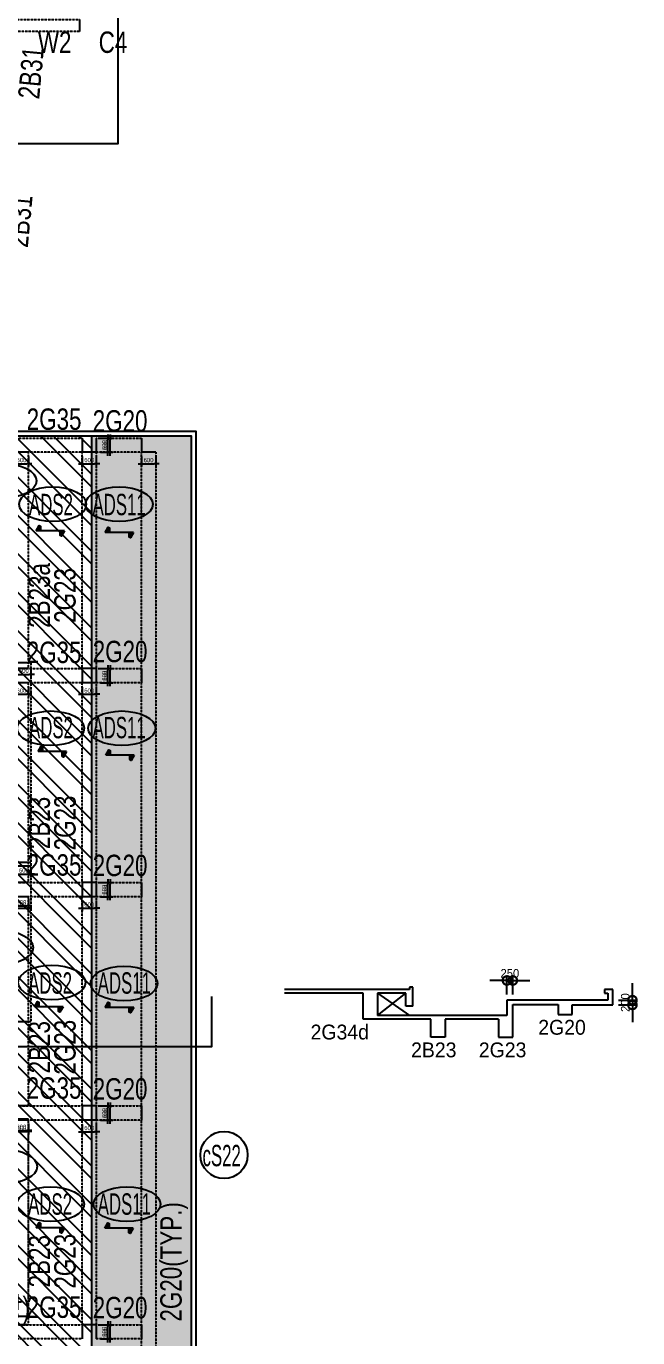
# Model space of a CAD drawing. Header units: millimetres. Extents: x -91198 to 200029, y -144 to 153500.
# Drawn here: x 174306 to 200029, y 52255 to 107427 of the extents above; entities that cross this region are included whole.
import ezdxf
from ezdxf.enums import TextEntityAlignment as Align

# ---------------------------------------------------------------- set-up
doc = ezdxf.new("R2010")
doc.units = ezdxf.units.MM
doc.linetypes.add('HID', pattern=[2.3, 1.5, -0.8])
doc.layers.get('Defpoints').update_dxf_attribs({"color": 159})
for name, color, linetype in [('^DECK', 130, 'Continuous'), ('A-HAT', 251, 'Continuous'), ('BEAM-TEXT', 4, 'Continuous'), ('COLUMN-TEXT', 2, 'Continuous'), ('DECK-PL', 4, 'Continuous'), ('DECK-SLAB', 4, 'Continuous'), ('GIRDER-TEXT', 7, 'Continuous'), ('TXT-SLAB', 6, 'Continuous'), ('WALL-TEXT', 6, 'Continuous'), ('보(beam)', 4, 'HID'), ('보(girder)', 7, 'HID'), ('슬래브라인', 7, 'Continuous')]:
    doc.layers.add(name, color=color, linetype=linetype)
doc.layers.add('NOPLOT', color=191, linetype='Continuous', plot=False)
doc.styles.add('Gdim', font='', dxfattribs={"width": 0.9})
doc.styles.add('Gtx', font='')
doc.styles.get('Gdim').set_extended_font_data('Dotum')
doc.styles.get('Gtx').set_extended_font_data('Dotum')
doc.dimstyles.new('Gdim200', dxfattribs={"dimscale": 200, "dimtxt": 3, "dimasz": 1.2, "dimexe": 2, "dimexo": 3, "dimgap": 1, "dimtad": 1, "dimdsep": 46, "dimlunit": 6, "dimtxsty": 'Gdim', "dimblk1": '_CIDOT', "dimblk2": '_CIDOT', "dimsah": 1, "dimcen": 2.5, "dimdle": 2, "dimclrd": 1, "dimclre": 1, "dimclrt": 3, "dimazin": 2, "dimtfac": 1, "dimtix": 1, "dimtmove": 2, "dimatfit": 3, "dimldrblk": '_CIDOT', "dimfxl": 2, "dimtolj": 1, "dimtzin": 0, "dimarcsym": 0})
doc.dimstyles.new('Gdim300', dxfattribs={"dimscale": 300, "dimtxt": 3, "dimasz": 6, "dimexe": 1.5, "dimexo": 2, "dimgap": 1, "dimtad": 1, "dimdec": 0, "dimzin": 0, "dimdsep": 46, "dimlunit": 6, "dimtxsty": 'Gtx', "dimblk": 'DOTSMALL', "dimblk1": 'DOTSMALL', "dimblk2": 'DOTSMALL', "dimcen": 1.5, "dimdle": 1.5, "dimclrd": 1, "dimclre": 1, "dimclrt": 256, "dimazin": 0, "dimtfac": 1, "dimtdec": 0, "dimtix": 1, "dimtmove": 2, "dimatfit": 3, "dimldrblk": 'DOTSMALL', "dimfxl": 1, "dimtolj": 1, "dimtzin": 0, "dimlwd": -1, "dimlwe": -1, "dimarcsym": 0})

# ---------------------------------------------------------------- blocks, each defined once
blk = doc.blocks.new('_CIDOT')
at = {"color": 0, "linetype": 'ByBlock'}
blk.add_line((2, 0), (-1, 0), dxfattribs=at)
at = {"color": 0, "linetype": 'ByBlock', "const_width": 0.5}
blk.add_lwpolyline([(-0.25, 0, 1), (0.25, 0, 1)], format="xyb", close=True, dxfattribs=at)
blk = doc.blocks.new('*D1475')
at = {"layer": 'Defpoints', "color": 155, "lineweight": -2, "transparency": 16777216}
for p, q in [((-1725, 650), (-1305, 650)), ((-1425, 222), (-1425, 578)), ((-1725, 150), (-1305, 150))]:
    blk.add_line(p, q, dxfattribs=at)
at = {"layer": 'Defpoints', "color": 0, "transparency": 16777216}
for p in [(-1905, 650), (-1425, 650), (-1905, 150)]:
    blk.add_point(p, dxfattribs=at)
at = {"layer": 'Defpoints', "color": 155, "lineweight": -2, "transparency": 16777216, "xscale": 71.99999999999994, "yscale": 71.99999999999994, "zscale": 71.99999999999994}
for p, rotation in [((-1425, 650), 90), ((-1425, 150), 270)]:
    blk.add_blockref('_CIDOT', p, dxfattribs=dict(at, rotation=rotation))
at = {"layer": 'Defpoints', "color": 3, "transparency": 16777216, "insert": (-1576, 400), "char_height": 180, "attachment_point": 5, "rotation": 90, "style": 'Gdim'}
blk.add_mtext('\\A1;{\\C155;500}', dxfattribs=at)
blk = doc.blocks.new('*D1529')
at = {"layer": 'Defpoints', "color": 155, "lineweight": -2, "transparency": 16777216}
for p, q in [((-1725, 700), (-1305, 700)), ((-1425, 172), (-1425, 628)), ((-1725, 100), (-1305, 100))]:
    blk.add_line(p, q, dxfattribs=at)
at = {"layer": 'Defpoints', "color": 0, "transparency": 16777216}
for p in [(-1905, 700), (-1425, 700), (-1905, 100)]:
    blk.add_point(p, dxfattribs=at)
at = {"layer": 'Defpoints', "color": 155, "lineweight": -2, "transparency": 16777216, "xscale": 71.99999999999994, "yscale": 71.99999999999994, "zscale": 71.99999999999994}
for p, rotation in [((-1425, 700), 90), ((-1425, 100), 270)]:
    blk.add_blockref('_CIDOT', p, dxfattribs=dict(at, rotation=rotation))
at = {"layer": 'Defpoints', "color": 3, "transparency": 16777216, "insert": (-1576, 400), "char_height": 180, "attachment_point": 5, "rotation": 90, "style": 'Gdim'}
blk.add_mtext('\\A1;{\\C155;600}', dxfattribs=at)
blk = doc.blocks.new('*D1527')
at = {"layer": 'Defpoints', "color": 155, "lineweight": -2, "transparency": 16777216}
for p, q in [((-1725, 700), (-1305, 700)), ((-1425, 172), (-1425, 628)), ((-1725, 100), (-1305, 100))]:
    blk.add_line(p, q, dxfattribs=at)
at = {"layer": 'Defpoints', "color": 0, "transparency": 16777216}
for p in [(-1905, 700), (-1425, 700), (-1905, 100)]:
    blk.add_point(p, dxfattribs=at)
at = {"layer": 'Defpoints', "color": 155, "lineweight": -2, "transparency": 16777216, "xscale": 71.99999999999994, "yscale": 71.99999999999994, "zscale": 71.99999999999994}
for p, rotation in [((-1425, 700), 90), ((-1425, 100), 270)]:
    blk.add_blockref('_CIDOT', p, dxfattribs=dict(at, rotation=rotation))
at = {"layer": 'Defpoints', "color": 3, "transparency": 16777216, "insert": (-1576, 400), "char_height": 180, "attachment_point": 5, "rotation": 90, "style": 'Gdim'}
blk.add_mtext('\\A1;{\\C155;600}', dxfattribs=at)
blk = doc.blocks.new('*D1537')
at = {"layer": 'Defpoints', "color": 155, "lineweight": -2, "transparency": 16777216}
for p, q in [((-1725, 700), (-1305, 700)), ((-1425, 172), (-1425, 628)), ((-1725, 100), (-1305, 100))]:
    blk.add_line(p, q, dxfattribs=at)
at = {"layer": 'Defpoints', "color": 0, "transparency": 16777216}
for p in [(-1905, 700), (-1425, 700), (-1905, 100)]:
    blk.add_point(p, dxfattribs=at)
at = {"layer": 'Defpoints', "color": 155, "lineweight": -2, "transparency": 16777216, "xscale": 71.99999999999994, "yscale": 71.99999999999994, "zscale": 71.99999999999994}
for p, rotation in [((-1425, 700), 90), ((-1425, 100), 270)]:
    blk.add_blockref('_CIDOT', p, dxfattribs=dict(at, rotation=rotation))
at = {"layer": 'Defpoints', "color": 3, "transparency": 16777216, "insert": (-1576, 400), "char_height": 180, "attachment_point": 5, "rotation": 90, "style": 'Gdim'}
blk.add_mtext('\\A1;{\\C155;600}', dxfattribs=at)
blk = doc.blocks.new('*D1583')
at = {"layer": 'Defpoints', "color": 155, "lineweight": -2, "transparency": 16777216}
for p, q in [((-1725, 700), (-1305, 700)), ((-1425, 172), (-1425, 628)), ((-1725, 100), (-1305, 100))]:
    blk.add_line(p, q, dxfattribs=at)
at = {"layer": 'Defpoints', "color": 0, "transparency": 16777216}
for p in [(-1905, 700), (-1425, 700), (-1905, 100)]:
    blk.add_point(p, dxfattribs=at)
at = {"layer": 'Defpoints', "color": 155, "lineweight": -2, "transparency": 16777216, "xscale": 71.99999999999994, "yscale": 71.99999999999994, "zscale": 71.99999999999994}
for p, rotation in [((-1425, 700), 90), ((-1425, 100), 270)]:
    blk.add_blockref('_CIDOT', p, dxfattribs=dict(at, rotation=rotation))
at = {"layer": 'Defpoints', "color": 3, "transparency": 16777216, "insert": (-1576, 400), "char_height": 180, "attachment_point": 5, "rotation": 90, "style": 'Gdim'}
blk.add_mtext('\\A1;{\\C155;600}', dxfattribs=at)
blk = doc.blocks.new('*D1587')
at = {"layer": 'Defpoints', "color": 155, "lineweight": -2, "transparency": 16777216}
for p, q in [((-1725, 700), (-1305, 700)), ((-1425, 172), (-1425, 628)), ((-1725, 100), (-1305, 100))]:
    blk.add_line(p, q, dxfattribs=at)
at = {"layer": 'Defpoints', "color": 0, "transparency": 16777216}
for p in [(-1905, 700), (-1425, 700), (-1905, 100)]:
    blk.add_point(p, dxfattribs=at)
at = {"layer": 'Defpoints', "color": 155, "lineweight": -2, "transparency": 16777216, "xscale": 71.99999999999994, "yscale": 71.99999999999994, "zscale": 71.99999999999994}
for p, rotation in [((-1425, 700), 90), ((-1425, 100), 270)]:
    blk.add_blockref('_CIDOT', p, dxfattribs=dict(at, rotation=rotation))
at = {"layer": 'Defpoints', "color": 3, "transparency": 16777216, "insert": (-1576, 400), "char_height": 180, "attachment_point": 5, "rotation": 90, "style": 'Gdim'}
blk.add_mtext('\\A1;{\\C155;600}', dxfattribs=at)
blk = doc.blocks.new('*D1588')
at = {"layer": 'Defpoints', "color": 155, "lineweight": -2, "transparency": 16777216}
for p, q in [((-1825, 700), (-1405, 700)), ((-1725, 700), (-1305, 700)), ((-1525, 172), (-1525, 628)), ((-1425, 172), (-1425, 628)), ((-1825, 100), (-1405, 100)), ((-1725, 100), (-1305, 100))]:
    blk.add_line(p, q, dxfattribs=at)
at = {"layer": 'Defpoints', "color": 0, "transparency": 16777216}
for p in [(-2005, 700), (-1905, 700), (-1525, 700), (-1425, 700), (-2005, 100), (-1905, 100)]:
    blk.add_point(p, dxfattribs=at)
at = {"layer": 'Defpoints', "color": 155, "lineweight": -2, "transparency": 16777216, "xscale": 71.99999999999994, "yscale": 71.99999999999994, "zscale": 71.99999999999994}
for p, rotation in [((-1525, 700), 90), ((-1425, 700), 90), ((-1525, 100), 270), ((-1425, 100), 270)]:
    blk.add_blockref('_CIDOT', p, dxfattribs=dict(at, rotation=rotation))
at = {"layer": 'Defpoints', "color": 3, "transparency": 16777216, "char_height": 180, "attachment_point": 5, "rotation": 90, "style": 'Gdim'}
for insert in [(-1676, 400), (-1576, 400)]:
    blk.add_mtext('\\A1;{\\C155;600}', dxfattribs=dict(at, insert=insert))
blk = doc.blocks.new('*D1591')
at = {"layer": 'Defpoints', "color": 155, "lineweight": -2, "transparency": 16777216}
for p, q in [((-1825, 700), (-1405, 700)), ((-1525, 172), (-1525, 628)), ((-1825, 100), (-1405, 100))]:
    blk.add_line(p, q, dxfattribs=at)
at = {"layer": 'Defpoints', "color": 0, "transparency": 16777216}
for p in [(-2005, 700), (-1525, 700), (-2005, 100)]:
    blk.add_point(p, dxfattribs=at)
at = {"layer": 'Defpoints', "color": 155, "lineweight": -2, "transparency": 16777216, "xscale": 71.99999999999994, "yscale": 71.99999999999994, "zscale": 71.99999999999994}
for p, rotation in [((-1525, 700), 90), ((-1525, 100), 270)]:
    blk.add_blockref('_CIDOT', p, dxfattribs=dict(at, rotation=rotation))
at = {"layer": 'Defpoints', "color": 3, "transparency": 16777216, "insert": (-1676, 400), "char_height": 180, "attachment_point": 5, "rotation": 90, "style": 'Gdim'}
blk.add_mtext('\\A1;{\\C155;600}', dxfattribs=at)
blk = doc.blocks.new('*D1589')
at = {"layer": 'Defpoints', "color": 155, "lineweight": -2, "transparency": 16777216}
for p, q in [((-888, 600), (-468, 600)), ((-888, 0), (-468, 0)), ((-588, 72), (-588, 528))]:
    blk.add_line(p, q, dxfattribs=at)
at = {"layer": 'Defpoints', "color": 0, "transparency": 16777216}
for p in [(-1068, 600), (-588, 600), (-1068, 0)]:
    blk.add_point(p, dxfattribs=at)
at = {"layer": 'Defpoints', "color": 155, "lineweight": -2, "transparency": 16777216, "xscale": 71.99999999999994, "yscale": 71.99999999999994, "zscale": 71.99999999999994}
for p, rotation in [((-588, 600), 90), ((-588, 0), 270)]:
    blk.add_blockref('_CIDOT', p, dxfattribs=dict(at, rotation=rotation))
at = {"layer": 'Defpoints', "color": 3, "transparency": 16777216, "insert": (-738, 300), "char_height": 180, "attachment_point": 5, "rotation": 90, "style": 'Gdim'}
blk.add_mtext('\\A1;{\\C155;600}', dxfattribs=at)
blk = doc.blocks.new('*D1391')
at = {"layer": 'Defpoints', "color": 155, "lineweight": -2, "transparency": 16777216}
for p, q in [((-1725, 700), (-1305, 700)), ((-1425, 172), (-1425, 628)), ((-888, 600), (-468, 600)), ((-1725, 100), (-1305, 100)), ((-888, 0), (-468, 0)), ((-588, 72), (-588, 528))]:
    blk.add_line(p, q, dxfattribs=at)
at = {"layer": 'Defpoints', "color": 0, "transparency": 16777216}
for p in [(-1905, 700), (-1425, 700), (-1068, 600), (-588, 600), (-1905, 100), (-1068, 0)]:
    blk.add_point(p, dxfattribs=at)
at = {"layer": 'Defpoints', "color": 155, "lineweight": -2, "transparency": 16777216, "xscale": 71.99999999999994, "yscale": 71.99999999999994, "zscale": 71.99999999999994}
for p, rotation in [((-1425, 700), 90), ((-588, 600), 90), ((-1425, 100), 270), ((-588, 0), 270)]:
    blk.add_blockref('_CIDOT', p, dxfattribs=dict(at, rotation=rotation))
at = {"layer": 'Defpoints', "color": 3, "transparency": 16777216, "char_height": 180, "attachment_point": 5, "rotation": 90, "style": 'Gdim'}
for insert in [(-1576, 400), (-738, 300)]:
    blk.add_mtext('\\A1;{\\C155;600}', dxfattribs=dict(at, insert=insert))
blk = doc.blocks.new('*D1590')
at = {"layer": 'Defpoints', "color": 155, "lineweight": -2, "transparency": 16777216}
for p, q in [((-1725, 700), (-1305, 700)), ((-1425, 172), (-1425, 628)), ((-888, 600), (-468, 600)), ((-1725, 100), (-1305, 100)), ((-888, 0), (-468, 0)), ((-588, 72), (-588, 528))]:
    blk.add_line(p, q, dxfattribs=at)
at = {"layer": 'Defpoints', "color": 0, "transparency": 16777216}
for p in [(-1905, 700), (-1425, 700), (-1068, 600), (-588, 600), (-1905, 100), (-1068, 0)]:
    blk.add_point(p, dxfattribs=at)
at = {"layer": 'Defpoints', "color": 155, "lineweight": -2, "transparency": 16777216, "xscale": 71.99999999999994, "yscale": 71.99999999999994, "zscale": 71.99999999999994}
for p, rotation in [((-1425, 700), 90), ((-588, 600), 90), ((-1425, 100), 270), ((-588, 0), 270)]:
    blk.add_blockref('_CIDOT', p, dxfattribs=dict(at, rotation=rotation))
at = {"layer": 'Defpoints', "color": 3, "transparency": 16777216, "char_height": 180, "attachment_point": 5, "rotation": 90, "style": 'Gdim'}
for insert in [(-1576, 400), (-738, 300)]:
    blk.add_mtext('\\A1;{\\C155;600}', dxfattribs=dict(at, insert=insert))
blk = doc.blocks.new('*D1393')
at = {"layer": 'Defpoints', "color": 155, "lineweight": -2, "transparency": 16777216}
for p, q in [((-2325, 700), (-1905, 700)), ((-2025, 172), (-2025, 628)), ((-888, 600), (-468, 600)), ((-2325, 100), (-1905, 100)), ((-888, 0), (-468, 0)), ((-588, 72), (-588, 528))]:
    blk.add_line(p, q, dxfattribs=at)
at = {"layer": 'Defpoints', "color": 0, "transparency": 16777216}
for p in [(-2505, 700), (-2025, 700), (-1068, 600), (-588, 600), (-2505, 100), (-1068, 0)]:
    blk.add_point(p, dxfattribs=at)
at = {"layer": 'Defpoints', "color": 155, "lineweight": -2, "transparency": 16777216, "xscale": 71.99999999999994, "yscale": 71.99999999999994, "zscale": 71.99999999999994}
for p, rotation in [((-2025, 700), 90), ((-588, 600), 90), ((-2025, 100), 270), ((-588, 0), 270)]:
    blk.add_blockref('_CIDOT', p, dxfattribs=dict(at, rotation=rotation))
at = {"layer": 'Defpoints', "color": 3, "transparency": 16777216, "char_height": 180, "attachment_point": 5, "rotation": 90, "style": 'Gdim'}
for insert in [(-2176, 400), (-738, 300)]:
    blk.add_mtext('\\A1;{\\C155;600}', dxfattribs=dict(at, insert=insert))
blk = doc.blocks.new('*D1592')
at = {"layer": 'Defpoints', "color": 155, "lineweight": -2, "transparency": 16777216}
for p, q in [((-988, 600), (-568, 600)), ((-888, 600), (-468, 600)), ((-988, 0), (-568, 0)), ((-888, 0), (-468, 0)), ((-688, 72), (-688, 528)), ((-588, 72), (-588, 528))]:
    blk.add_line(p, q, dxfattribs=at)
at = {"layer": 'Defpoints', "color": 0, "transparency": 16777216}
for p in [(-1168, 600), (-1068, 600), (-688, 600), (-588, 600), (-1168, 0), (-1068, 0)]:
    blk.add_point(p, dxfattribs=at)
at = {"layer": 'Defpoints', "color": 155, "lineweight": -2, "transparency": 16777216, "xscale": 71.99999999999994, "yscale": 71.99999999999994, "zscale": 71.99999999999994}
for p, rotation in [((-688, 600), 90), ((-588, 600), 90), ((-688, 0), 270), ((-588, 0), 270)]:
    blk.add_blockref('_CIDOT', p, dxfattribs=dict(at, rotation=rotation))
at = {"layer": 'Defpoints', "color": 3, "transparency": 16777216, "char_height": 180, "attachment_point": 5, "rotation": 90, "style": 'Gdim'}
for insert in [(-838, 300), (-738, 300)]:
    blk.add_mtext('\\A1;{\\C155;600}', dxfattribs=dict(at, insert=insert))
blk = doc.blocks.new('*D1395')
at = {"layer": 'Defpoints', "color": 155, "lineweight": -2, "transparency": 16777216}
for p, q in [((-938, 600), (-518, 600)), ((-888, 600), (-468, 600)), ((-938, 0), (-518, 0)), ((-888, 0), (-468, 0)), ((-638, 72), (-638, 528)), ((-588, 72), (-588, 528))]:
    blk.add_line(p, q, dxfattribs=at)
at = {"layer": 'Defpoints', "color": 0, "transparency": 16777216}
for p in [(-1118, 600), (-1068, 600), (-638, 600), (-588, 600), (-1118, 0), (-1068, 0)]:
    blk.add_point(p, dxfattribs=at)
at = {"layer": 'Defpoints', "color": 155, "lineweight": -2, "transparency": 16777216, "xscale": 71.99999999999994, "yscale": 71.99999999999994, "zscale": 71.99999999999994}
for p, rotation in [((-638, 600), 90), ((-588, 600), 90), ((-638, 0), 270), ((-588, 0), 270)]:
    blk.add_blockref('_CIDOT', p, dxfattribs=dict(at, rotation=rotation))
at = {"layer": 'Defpoints', "color": 3, "transparency": 16777216, "char_height": 180, "attachment_point": 5, "rotation": 90, "style": 'Gdim'}
for insert in [(-788, 300), (-738, 300)]:
    blk.add_mtext('\\A1;{\\C155;600}', dxfattribs=dict(at, insert=insert))
blk = doc.blocks.new('*D1593')
at = {"layer": 'Defpoints', "color": 155, "lineweight": -2, "transparency": 16777216}
for p, q in [((-888, 600), (-468, 600)), ((-888, 0), (-468, 0)), ((-588, 72), (-588, 528))]:
    blk.add_line(p, q, dxfattribs=at)
at = {"layer": 'Defpoints', "color": 0, "transparency": 16777216}
for p in [(-1068, 600), (-588, 600), (-1068, 0)]:
    blk.add_point(p, dxfattribs=at)
at = {"layer": 'Defpoints', "color": 155, "lineweight": -2, "transparency": 16777216, "xscale": 71.99999999999994, "yscale": 71.99999999999994, "zscale": 71.99999999999994}
for p, rotation in [((-588, 600), 90), ((-588, 0), 270)]:
    blk.add_blockref('_CIDOT', p, dxfattribs=dict(at, rotation=rotation))
at = {"layer": 'Defpoints', "color": 3, "transparency": 16777216, "insert": (-738, 300), "char_height": 180, "attachment_point": 5, "rotation": 90, "style": 'Gdim'}
blk.add_mtext('\\A1;{\\C155;600}', dxfattribs=at)
blk = doc.blocks.new('A$C58C40D4B')
at = {"layer": 'DECK-PL'}
for points in [[(-600, 2), (-471, -223), (-415, -192), (-415, 2)], [(600, 2), (471, 228), (415, 196), (415, 2)]]:
    blk.add_hatch(color=256, dxfattribs=at).paths.add_polyline_path(points)
blk.add_line((-600, 2), (600, 2), dxfattribs=at)
for points in [[(-600, 2), (-471, -223), (-415, -192), (-415, 2), (-415, 2), (-471, 2), (-600, 2)], [(600, 2), (471, 228), (415, 196), (415, 2), (415, 2), (471, 2), (600, 2)]]:
    blk.add_lwpolyline(points, dxfattribs=at)
blk = doc.blocks.new('_DotSmall')
at = {"color": 0, "linetype": 'ByBlock', "const_width": 0.5}
blk.add_lwpolyline([(-0.0625, 0, 1), (0.0625, 0, 1)], format="xyb", close=True, dxfattribs=at)
blk = doc.blocks.new('*D1623')
at = {"layer": 'Defpoints', "color": 0, "linetype": 'ByBlock', "transparency": 16777216}
for p in [(194775, 67285), (194525, 66455), (194775, 66455)]:
    blk.add_point(p, dxfattribs=at)
at = {"layer": 'NOPLOT', "color": 1, "linetype": 'ByBlock', "transparency": 16777216}
for p, q in [((194525, 66695), (194525, 67465)), ((194775, 66695), (194775, 67465)), ((194525, 67285), (193805, 67285)), ((194525, 67285), (194775, 67285)), ((194775, 67285), (195495, 67285))]:
    blk.add_line(p, q, dxfattribs=at)
at = {"layer": 'NOPLOT', "color": 1, "linetype": 'ByBlock', "transparency": 16777216, "xscale": 720, "yscale": 720, "zscale": 720}
blk.add_blockref('_DotSmall', (194525, 67285), dxfattribs=at)
at = {"layer": 'NOPLOT', "color": 1, "linetype": 'ByBlock', "transparency": 16777216, "xscale": 720, "yscale": 720, "zscale": 720, "rotation": 180}
blk.add_blockref('_DotSmall', (194775, 67285), dxfattribs=at)
at = {"layer": 'NOPLOT', "linetype": 'ByBlock', "lineweight": -2, "transparency": 16777216, "insert": (194650, 67585), "char_height": 360, "attachment_point": 5, "style": 'Gtx'}
blk.add_mtext('\\A1;250', dxfattribs=at)
blk = doc.blocks.new('*D1624')
at = {"layer": 'Defpoints', "color": 155, "lineweight": -2, "transparency": 16777216}
for p, q in [((-388, 572), (-388, 644)), ((-688, 500), (-268, 500)), ((-688, 100), (-268, 100)), ((-388, 100), (-388, 500)), ((-388, 28), (-388, -44))]:
    blk.add_line(p, q, dxfattribs=at)
at = {"layer": 'Defpoints', "color": 0, "linetype": 'ByBlock', "transparency": 16777216}
for p in [(198975, 66455, 0), (198975, 66255), (199804, 66255)]:
    blk.add_point(p, dxfattribs=at)
at = {"layer": 'Defpoints', "color": 0, "transparency": 16777216}
for p in [(-868, 500), (-868, 100), (-388, 500)]:
    blk.add_point(p, dxfattribs=at)
at = {"layer": 'NOPLOT', "color": 1, "linetype": 'ByBlock', "transparency": 16777216}
for p, q in [((199804, 66455), (199804, 67175)), ((199215, 66455), (199984, 66455)), ((199215, 66255), (199984, 66255)), ((199804, 66455), (199804, 66255)), ((199804, 66255), (199804, 65535))]:
    blk.add_line(p, q, dxfattribs=at)
at = {"layer": 'Defpoints', "color": 155, "lineweight": -2, "transparency": 16777216, "xscale": 71.99999999999994, "yscale": 71.99999999999994, "zscale": 71.99999999999994}
for p, rotation in [((-388, 500), 270), ((-388, 100), 90)]:
    blk.add_blockref('_CIDOT', p, dxfattribs=dict(at, rotation=rotation))
at = {"layer": 'NOPLOT', "color": 1, "linetype": 'ByBlock', "transparency": 16777216, "xscale": 720, "yscale": 720, "zscale": 720}
for p, rotation in [((199804, 66455), 270), ((199804, 66255), 90)]:
    blk.add_blockref('_DotSmall', p, dxfattribs=dict(at, rotation=rotation))
at = {"layer": 'Defpoints', "color": 3, "transparency": 16777216, "insert": (-538, 300), "char_height": 180, "attachment_point": 5, "rotation": 90, "style": 'Gdim'}
blk.add_mtext('\\A1;{\\C155;400}', dxfattribs=at)
at = {"layer": 'NOPLOT', "linetype": 'ByBlock', "lineweight": -2, "transparency": 16777216, "insert": (199504, 66355), "char_height": 360, "attachment_point": 5, "rotation": 90, "style": 'Gtx'}
blk.add_mtext('\\A1;200', dxfattribs=at)
blk = doc.blocks.new('*U1160')
at = {"layer": 'Defpoints'}
for p, q in [((-1905.451, 650), (-1905.451, 150)), ((7094.549, 650), (7094.549, 150))]:
    blk.add_line(p, q, dxfattribs=at)
at = {"layer": '보(girder)'}
for p, q in [((-1905.451, 650), (7094.549, 650)), ((7094.549, 150), (-1905.451, 150))]:
    blk.add_line(p, q, dxfattribs=at)
at = {"layer": 'Defpoints'}
dim = blk.add_linear_dim(base=(-1425.451, 650), p1=(-1905.451, 150), p2=(-1905.451, 650), angle=90, text='{\\C155;<>}', dimstyle='Gdim200', override={"dimscale": 60, "dimzin": 8, "dimclrd": 155, "dimclre": 155}, dxfattribs=at)
dim.commit()
dim.dimension.update_dxf_attribs({"geometry": '*D1475', "text_midpoint": (-1575.573, 400)})
blk = doc.blocks.new('*U1268')
at = {"layer": 'Defpoints'}
for p, q in [((-1905.451, 700), (-1905.451, 100)), ((6694.549, 700), (6694.549, 100))]:
    blk.add_line(p, q, dxfattribs=at)
at = {"layer": '보(girder)'}
for p, q in [((-1905.451, 700), (6694.549, 700)), ((6694.549, 100), (-1905.451, 100))]:
    blk.add_line(p, q, dxfattribs=at)
at = {"layer": 'Defpoints'}
dim = blk.add_linear_dim(base=(-1425.451, 700), p1=(-1905.451, 100), p2=(-1905.451, 700), angle=90, text='{\\C155;<>}', dimstyle='Gdim200', override={"dimscale": 60, "dimzin": 8, "dimclrd": 155, "dimclre": 155}, dxfattribs=at)
dim.commit()
dim.dimension.update_dxf_attribs({"geometry": '*D1529', "text_midpoint": (-1575.573, 400)})
blk = doc.blocks.new('*U1264')
at = {"layer": 'Defpoints'}
for p, q in [((-1905.451, 700), (-1905.451, 100)), ((6894.549, 700), (6894.549, 100))]:
    blk.add_line(p, q, dxfattribs=at)
at = {"layer": '보(girder)'}
for p, q in [((-1905.451, 700), (6894.549, 700)), ((6894.549, 100), (-1905.451, 100))]:
    blk.add_line(p, q, dxfattribs=at)
at = {"layer": 'Defpoints'}
dim = blk.add_linear_dim(base=(-1425.451, 700), p1=(-1905.451, 100), p2=(-1905.451, 700), angle=90, text='{\\C155;<>}', dimstyle='Gdim200', override={"dimscale": 60, "dimzin": 8, "dimclrd": 155, "dimclre": 155}, dxfattribs=at)
dim.commit()
dim.dimension.update_dxf_attribs({"geometry": '*D1527', "text_midpoint": (-1575.573, 400)})
blk = doc.blocks.new('*U1280')
at = {"layer": 'Defpoints'}
for p, q in [((-1905.451, 700), (-1905.451, 100)), ((6494.549, 700), (6494.549, 100))]:
    blk.add_line(p, q, dxfattribs=at)
at = {"layer": '보(girder)'}
for p, q in [((-1905.451, 700), (6494.549, 700)), ((6494.549, 100), (-1905.451, 100))]:
    blk.add_line(p, q, dxfattribs=at)
at = {"layer": 'Defpoints'}
dim = blk.add_linear_dim(base=(-1425.451, 700), p1=(-1905.451, 100), p2=(-1905.451, 700), angle=90, text='{\\C155;<>}', dimstyle='Gdim200', override={"dimscale": 60, "dimzin": 8, "dimclrd": 155, "dimclre": 155}, dxfattribs=at)
dim.commit()
dim.dimension.update_dxf_attribs({"geometry": '*D1537', "text_midpoint": (-1575.573, 400)})
blk = doc.blocks.new('*U1376')
at = {"layer": 'Defpoints'}
for p, q in [((-1905.451, 700), (-1905.451, 100)), ((7194.549, 700), (7194.549, 100))]:
    blk.add_line(p, q, dxfattribs=at)
at = {"layer": '보(girder)'}
for p, q in [((-1905.451, 700), (7194.549, 700)), ((7194.549, 100), (-1905.451, 100))]:
    blk.add_line(p, q, dxfattribs=at)
at = {"layer": 'Defpoints'}
dim = blk.add_linear_dim(base=(-1425.451, 700), p1=(-1905.451, 100), p2=(-1905.451, 700), angle=90, text='{\\C155;<>}', dimstyle='Gdim200', override={"dimscale": 60, "dimzin": 8, "dimclrd": 155, "dimclre": 155}, dxfattribs=at)
dim.commit()
dim.dimension.update_dxf_attribs({"geometry": '*D1583', "text_midpoint": (-1575.573, 400)})
blk = doc.blocks.new('*U1384')
at = {"layer": 'Defpoints'}
blk.add_line((-1905.451, 700), (-1905.451, 100), dxfattribs=at)
at = {"layer": '보(girder)'}
for p, q in [((-1905.451, 700), (57994.549, 700)), ((57994.549, 100), (-1905.451, 100))]:
    blk.add_line(p, q, dxfattribs=at)
at = {"layer": 'Defpoints'}
dim = blk.add_linear_dim(base=(-1425.451, 700), p1=(-1905.451, 100), p2=(-1905.451, 700), angle=90, text='{\\C155;<>}', dimstyle='Gdim200', override={"dimscale": 60, "dimzin": 8, "dimclrd": 155, "dimclre": 155}, dxfattribs=at)
dim.commit()
dim.dimension.update_dxf_attribs({"geometry": '*D1587', "text_midpoint": (-1575.573, 400)})
blk = doc.blocks.new('*U1386')
at = {"layer": 'Defpoints'}
for p, q in [((-2005.451, 700), (-2005.451, 100)), ((-105.451, 700), (-105.451, 100))]:
    blk.add_line(p, q, dxfattribs=at)
at = {"layer": '보(girder)'}
for p, q in [((-2005.451, 700), (-105.451, 700)), ((-105.451, 100), (-2005.451, 100))]:
    blk.add_line(p, q, dxfattribs=at)
at = {"layer": 'Defpoints'}
dim = blk.add_linear_dim(base=(-1525.451, 700), p1=(-2005.451, 100), p2=(-2005.451, 700), angle=90, text='{\\C155;<>}', dimstyle='Gdim200', override={"dimscale": 60, "dimzin": 8, "dimclrd": 155, "dimclre": 155}, dxfattribs=at)
dim.commit()
dim.dimension.update_dxf_attribs({"geometry": '*D1588', "text_midpoint": (-1675.573, 400)})
blk = doc.blocks.new('*U1388')
at = {"layer": 'Defpoints'}
for p, q in [((-2005.451, 700), (-2005.451, 100)), ((2994.549, 700), (2994.549, 100))]:
    blk.add_line(p, q, dxfattribs=at)
at = {"layer": '보(girder)'}
for p, q in [((-2005.451, 700), (2994.549, 700)), ((2994.549, 100), (-2005.451, 100))]:
    blk.add_line(p, q, dxfattribs=at)
at = {"layer": 'Defpoints'}
dim = blk.add_linear_dim(base=(-1525.451, 700), p1=(-2005.451, 100), p2=(-2005.451, 700), angle=90, text='{\\C155;<>}', dimstyle='Gdim200', override={"dimscale": 60, "dimzin": 8, "dimclrd": 155, "dimclre": 155}, dxfattribs=at)
dim.commit()
dim.dimension.update_dxf_attribs({"geometry": '*D1591', "text_midpoint": (-1675.573, 400)})
blk = doc.blocks.new('*U1390')
at = {"layer": 'Defpoints'}
for p, q in [((-1067.879, 600), (-1067.879, 0)), ((8032.121, 600), (8032.121, 0))]:
    blk.add_line(p, q, dxfattribs=at)
at = {"layer": '보(beam)'}
for p, q in [((8032.121, 600), (-1067.879, 600)), ((-1067.879, 0), (8032.121, 0))]:
    blk.add_line(p, q, dxfattribs=at)
at = {"layer": 'Defpoints'}
dim = blk.add_linear_dim(base=(-587.879, 600), p1=(-1067.879, 0), p2=(-1067.879, 600), angle=90, text='{\\C155;<>}', dimstyle='Gdim200', override={"dimscale": 60, "dimzin": 8, "dimclrd": 155, "dimclre": 155}, dxfattribs=at)
dim.commit()
dim.dimension.update_dxf_attribs({"geometry": '*D1589', "text_midpoint": (-738.001, 300)})
blk = doc.blocks.new('*U1392')
at = {"layer": 'Defpoints'}
for p, q in [((-1905.451, 700), (-1905.451, 100)), ((-1067.879, 600), (-1067.879, 0)), ((6644.549, 700), (6644.549, 100)), ((7332.121, 600), (7332.121, 0))]:
    blk.add_line(p, q, dxfattribs=at)
at = {"layer": '보(beam)'}
for p, q in [((7332.121, 600), (-1067.879, 600)), ((-1067.879, 0), (7332.121, 0))]:
    blk.add_line(p, q, dxfattribs=at)
at = {"layer": '보(girder)'}
for p, q in [((-1905.451, 700), (6644.549, 700)), ((6644.549, 100), (-1905.451, 100))]:
    blk.add_line(p, q, dxfattribs=at)
at = {"layer": 'Defpoints'}
for base, p1, p2, picture, middle in [((-1425.451, 700), (-1905.451, 100), (-1905.451, 700), '*D1391', (-1575.573, 400)), ((-587.879, 600), (-1067.879, 0), (-1067.879, 600), '*D1590', (-738.001, 300))]:
    dim = blk.add_linear_dim(base=base, p1=p1, p2=p2, angle=90, text='{\\C155;<>}', dimstyle='Gdim200', override={"dimscale": 60, "dimzin": 8, "dimclrd": 155, "dimclre": 155}, dxfattribs=at)
    dim.commit()
    dim.dimension.update_dxf_attribs({"geometry": picture, "text_midpoint": middle})
blk = doc.blocks.new('*U1394')
at = {"layer": 'Defpoints'}
for p, q in [((-2505.451, 700), (-2505.451, 100)), ((-1067.879, 600), (-1067.879, 0)), ((4194.549, 700), (4194.549, 100)), ((7732.121, 600), (7732.121, 0))]:
    blk.add_line(p, q, dxfattribs=at)
at = {"layer": '보(beam)'}
for p, q in [((7732.121, 600), (-1067.879, 600)), ((-1067.879, 0), (7732.121, 0))]:
    blk.add_line(p, q, dxfattribs=at)
at = {"layer": '보(girder)'}
for p, q in [((-2505.451, 700), (4194.549, 700)), ((4194.549, 100), (-2505.451, 100))]:
    blk.add_line(p, q, dxfattribs=at)
at = {"layer": 'Defpoints'}
for base, p1, p2, picture, middle in [((-2025.451, 700), (-2505.451, 100), (-2505.451, 700), '*D1393', (-2175.573, 400)), ((-587.879, 600), (-1067.879, 0), (-1067.879, 600), '*D1592', (-738.001, 300))]:
    dim = blk.add_linear_dim(base=base, p1=p1, p2=p2, angle=90, text='{\\C155;<>}', dimstyle='Gdim200', override={"dimscale": 60, "dimzin": 8, "dimclrd": 155, "dimclre": 155}, dxfattribs=at)
    dim.commit()
    dim.dimension.update_dxf_attribs({"geometry": picture, "text_midpoint": middle})
blk = doc.blocks.new('*U1396')
at = {"layer": 'Defpoints'}
for p, q in [((-1117.879, 600), (-1117.879, 0)), ((-1067.879, 600), (-1067.879, 0)), ((7182.121, 600), (7182.121, 0)), ((7532.121, 600), (7532.121, 0))]:
    blk.add_line(p, q, dxfattribs=at)
at = {"layer": '보(beam)'}
for p, q in [((7182.121, 600), (-1117.879, 600)), ((7532.121, 600), (-1067.879, 600)), ((-1117.879, 0), (7182.121, 0)), ((-1067.879, 0), (7532.121, 0))]:
    blk.add_line(p, q, dxfattribs=at)
at = {"layer": 'Defpoints'}
for base, p1, p2, picture, middle in [((-637.879, 600), (-1117.879, 0), (-1117.879, 600), '*D1395', (-788.001, 300)), ((-587.879, 600), (-1067.879, 0), (-1067.879, 600), '*D1593', (-738.001, 300))]:
    dim = blk.add_linear_dim(base=base, p1=p1, p2=p2, angle=90, text='{\\C155;<>}', dimstyle='Gdim200', override={"dimscale": 60, "dimzin": 8, "dimclrd": 155, "dimclre": 155}, dxfattribs=at)
    dim.commit()
    dim.dimension.update_dxf_attribs({"geometry": picture, "text_midpoint": middle})

msp = doc.modelspace()

# ---------------------------------------------------------------- hatches: boundary and pattern name
at = {"layer": 'A-HAT'}
h = msp.add_hatch(dxfattribs=at)
h.set_pattern_fill('ANSI32', color=256, scale=120, angle=90)
edge = h.paths.add_edge_path()
edge.add_line((177053.571, 90180.017), (172918.547, 90180.017))
edge.add_arc((519056.689, 74279.733), 346503.15, 177.36989642, 185.36111736)
edge.add_line((174069.283, 41905.018), (144403.571, 41905.018))
edge.add_line((144403.571, 41905.018), (144403.571, 34205.018))
edge.add_line((144403.571, 34205.018), (177053.571, 34205.017))
edge.add_line((177053.571, 34205.017), (177053.571, 90180.017))
h = msp.add_hatch(dxfattribs=at)
h.set_pattern_fill('HEX', color=256, scale=120, angle=90)
h.paths.add_polyline_path([(144603.571, 34205.018), (144603.571, 28805.016), (181253.571, 28805.016), (181253.571, 90180.017), (177053.571, 90180.017), (177053.571, 34205.018)])

# ---------------------------------------------------------------- linework, layer by layer
at = {"layer": '^DECK', "color": 0}
msp.add_circle((182625.648, 59943.775), 990.918, dxfattribs=at)
for centre in [(173323.984, 88301.644), (175420.698, 87316.492), (178213.981, 87316.492), (175334.634, 77892.102), (178326.333, 77892.102), (173184.959, 68667.42), (175383.661, 67202.072), (178418.455, 67158.675), (173353.391, 59455.382), (175328.323, 57872.972), (178544.165, 57872.972)]:
    msp.add_ellipse(centre, major_axis=(1412.381, 0), ratio=0.51617646, dxfattribs=at)
at = {"layer": 'NOPLOT', "linetype": 'ByBlock', "lineweight": -2}
for p, q in [((190424.565, 66905.257), (185174.564, 66905.257)), ((190574.565, 67005.257), (190424.565, 67005.257)), ((190424.565, 67005.257), (190424.565, 66905.257)), ((190574.565, 66205.257), (190574.565, 67005.257)), ((198974.564, 66905.257), (198624.564, 66905.257)), ((198624.564, 66905.257), (198624.564, 66755.257)), ((198974.564, 66255.257), (198974.564, 66905.257)), ((188474.564, 66755.257), (185174.564, 66755.257)), ((188474.564, 65655.257), (188474.564, 66755.257)), ((189074.564, 66755.257), (189074.564, 65805.257)), ((190274.565, 66755.257), (189074.564, 66755.257)), ((189074.564, 65805.257), (190274.565, 66755.257)), ((189074.564, 66755.257), (190424.565, 65805.257)), ((190274.565, 66205.257), (190274.565, 66755.257)), ((198774.564, 66455.257), (194524.564, 66455.257)), ((194524.564, 66455.257), (194524.564, 65805.257)), ((194774.564, 64905.257), (194774.564, 66275.257)), ((194774.564, 66275.257), (196674.564, 66275.257)), ((196674.564, 66275.257), (196674.564, 65855.257)), ((197274.564, 65855.257), (197274.564, 66255.257)), ((197274.564, 66255.257), (198974.564, 66255.257)), ((198624.564, 66755.257), (198774.564, 66755.257)), ((198774.564, 66755.257), (198774.564, 66455.257)), ((191324.564, 65655.257), (188474.564, 65655.257)), ((194524.564, 65805.257), (189074.564, 65805.257)), ((190574.565, 66205.257), (190274.565, 66205.257)), ((191324.564, 64905.257), (191324.564, 65655.257)), ((194174.564, 65655.257), (191924.564, 65655.257)), ((191924.564, 65655.257), (191924.564, 64905.257)), ((194174.564, 65655.257), (194174.564, 64905.257)), ((196674.564, 65855.257), (197274.564, 65855.257)), ((191924.564, 64905.257), (191324.564, 64905.257)), ((194174.564, 64905.257), (194774.564, 64905.257))]:
    msp.add_line(p, q, dxfattribs=at)
at = {"layer": 'NOPLOT', "elevation": 0}
msp.add_lwpolyline([(166153.571, 130305.017), (178153.571, 130305.017), (178153.571, 102485.017), (166153.571, 102485.017)], close=True, dxfattribs=at)
at = {"layer": 'NOPLOT', "linetype": 'ByBlock', "lineweight": -2}
msp.add_lwpolyline([(182098.032, 66608.767), (182098.032, 64496.785), (169277.267, 64496.785), (169277.267, 66056.545)], dxfattribs=at)
at = {"layer": '슬래브라인'}
for points in [[(177053.571, 90180.017), (177053.571, 34205.018), (144403.571, 34205.018), (144403.571, 28605.016), (181453.571, 28605.016), (181453.571, 90380.017), (177053.571, 90380.017)], [(144603.571, 34205.018), (144603.571, 28805.016), (181253.571, 28805.016), (181253.571, 90180.017), (172918.547, 90180.017)], [(177053.571, 90380.017), (172927.792, 90380.017)]]:
    msp.add_lwpolyline(points, dxfattribs=at)

# ---------------------------------------------------------------- block references
at = {"layer": 'DECK-PL', "xscale": -1}
for p in [(175317.733, 86202.733), (178224.452, 86128.348), (175401.283, 76908.565), (178252.105, 76766.012), (175254.827, 66173.421), (178225.89, 66143.715), (175320.67, 56877.039), (178210.882, 56862.295)]:
    msp.add_blockref('A$C58C40D4B', p, dxfattribs=at)
at = {"layer": '보(beam)', "rotation": 270}
for name, p in [('*U1390', (173803.571, 88437.139)), ('*U1392', (173803.571, 78737.139)), ('*U1394', (173803.571, 69737.139)), ('*U1396', (173803.571, 60337.139))]:
    msp.add_blockref(name, p, dxfattribs=at)
at = {"layer": '보(girder)'}
for name, p in [('*U1160', (169459.022, 107055.018)), ('*U1388', (173659.022, 89405.018)), ('*U1386', (179259.022, 89405.018)), ('*U1388', (173659.022, 79705.018)), ('*U1386', (179259.022, 79705.018)), ('*U1388', (173659.022, 70705.018)), ('*U1386', (179259.022, 70705.018)), ('*U1388', (173659.022, 61305.018)), ('*U1386', (179259.022, 61305.018)), ('*U1388', (173659.022, 52105.018)), ('*U1386', (179259.022, 52105.018))]:
    msp.add_blockref(name, p, dxfattribs=at)
at = {"layer": '보(girder)', "rotation": 270}
for name, p in [('*U1376', (176553.571, 87599.567)), ('*U1384', (179053.571, 87599.567)), ('*U1280', (176553.571, 77899.567)), ('*U1264', (176553.571, 68899.567)), ('*U1268', (176553.571, 59499.567))]:
    msp.add_blockref(name, p, dxfattribs=at)

# ---------------------------------------------------------------- texts
at = {"layer": 'BEAM-TEXT', "style": 'Gtx', "width": 0.8}
for s, rotation, p in [('2B31', 84.6545546, (174056.896, 105515.017, 0)), ('2B31', 84.6545546, (173577.72, 99271.783, 0)), ('2B23a', 90, (174403.571, 83481.741)), ('2B23', 90, (174403.571, 73912.08)), ('2B23', 90, (174403.571, 64477.613)), ('2B23', 90, (174403.571, 55475.33))]:
    msp.add_text(s, height=900, rotation=rotation, dxfattribs=at).set_placement(p, align=Align.TOP_CENTER)
at = {"layer": 'COLUMN-TEXT', "color": 3, "style": 'Gtx', "width": 0.8}
msp.add_text('C4', height=900, dxfattribs=at).set_placement((177353.571, 107205.018), align=Align.TOP_LEFT)
at = {"layer": 'DECK-SLAB', "style": 'Gtx', "width": 0.6}
for s, p in [('ADS2', (174424.307, 86856.785, 0)), ('ADS11', (177093.371, 86856.785, 0)), ('ADS2', (174424.307, 77474.878, 0)), ('ADS11', (177093.371, 77474.878, 0)), ('ADS2', (174387.807, 66728.862, 0)), ('ADS11', (177314.095, 66728.862, 0)), ('ADS2', (174387.807, 57429.564, 0)), ('ADS11', (177314.095, 57429.564, 0))]:
    msp.add_text(s, height=900, dxfattribs=at).set_placement(p)
at = {"layer": 'GIRDER-TEXT', "style": 'Gtx', "width": 0.8}
for s, p in [('2G35', (175478.821, 90178.477)), ('2G20', (178253.571, 90105.018)), ('2G35', (175478.821, 80369.018)), ('2G20', (178253.571, 80405.018)), ('2G35', (175478.821, 71425.3)), ('2G20', (178253.571, 71405.018)), ('2G35', (175478.821, 62040.825)), ('2G20', (178253.571, 62005.018)), ('2cG21(상)', (172311.372, 52805.018)), ('2G35', (175478.821, 52821.633)), ('2G20', (178253.571, 52805.018))]:
    msp.add_text(s, height=900, dxfattribs=at).set_placement(p, align=Align.BOTTOM_CENTER)
for p in [(176653.571, 83481.741), (176653.571, 73912.08), (176653.571, 64477.613), (176653.571, 55475.33)]:
    msp.add_text('2G23', height=900, rotation=90, dxfattribs=at).set_placement(p, align=Align.BOTTOM_CENTER)
msp.add_text('2G20(TYP.)', height=900, rotation=90, dxfattribs=at).set_placement((179944.478, 55448.535), align=Align.TOP_CENTER)
at = {"layer": 'NOPLOT', "linetype": 'ByBlock', "lineweight": -2, "style": 'Gtx'}
for s, p in [('2G34d', (186267.078, 64803.138)), ('2G20', (195843.788, 65003.138)), ('2B23', (190493.788, 64053.138)), ('2G23', (193343.788, 64053.138))]:
    msp.add_text(s, height=625, dxfattribs=at).set_placement(p)
at = {"layer": 'TXT-SLAB', "style": 'Gtx', "width": 0.6}
msp.add_text('cS22', height=900, dxfattribs=at).set_placement((181722.995, 59471.233))
at = {"layer": 'WALL-TEXT', "style": 'Gtx', "width": 0.8}
msp.add_text('W2', height=900, dxfattribs=at).set_placement((175500.898, 107205.018, 0), align=Align.TOP_CENTER)

# ---------------------------------------------------------------- dimensions: what is measured, and where the dimension line sits
at = {"layer": 'NOPLOT', "linetype": 'ByBlock', "lineweight": -2}
for base, p1, p2, angle, picture, middle in [((194774.921, 67284.78), (194524.564, 66455.257), (194774.921, 66455.257), 180, '*D1623', (194649.743, 67585.025)), ((199804.088, 66255.257), (198974.564, 66455.257, 0), (198974.564, 66255.257), 90, '*D1624', (199503.843, 66355.257))]:
    dim = msp.add_linear_dim(base=base, p1=p1, p2=p2, angle=angle, dimstyle='Gdim300', override={"dimscale": 120}, dxfattribs=at)
    dim.commit()
    dim.dimension.update_dxf_attribs({"geometry": picture, "text_midpoint": middle})

doc.saveas('drawing.dxf')
